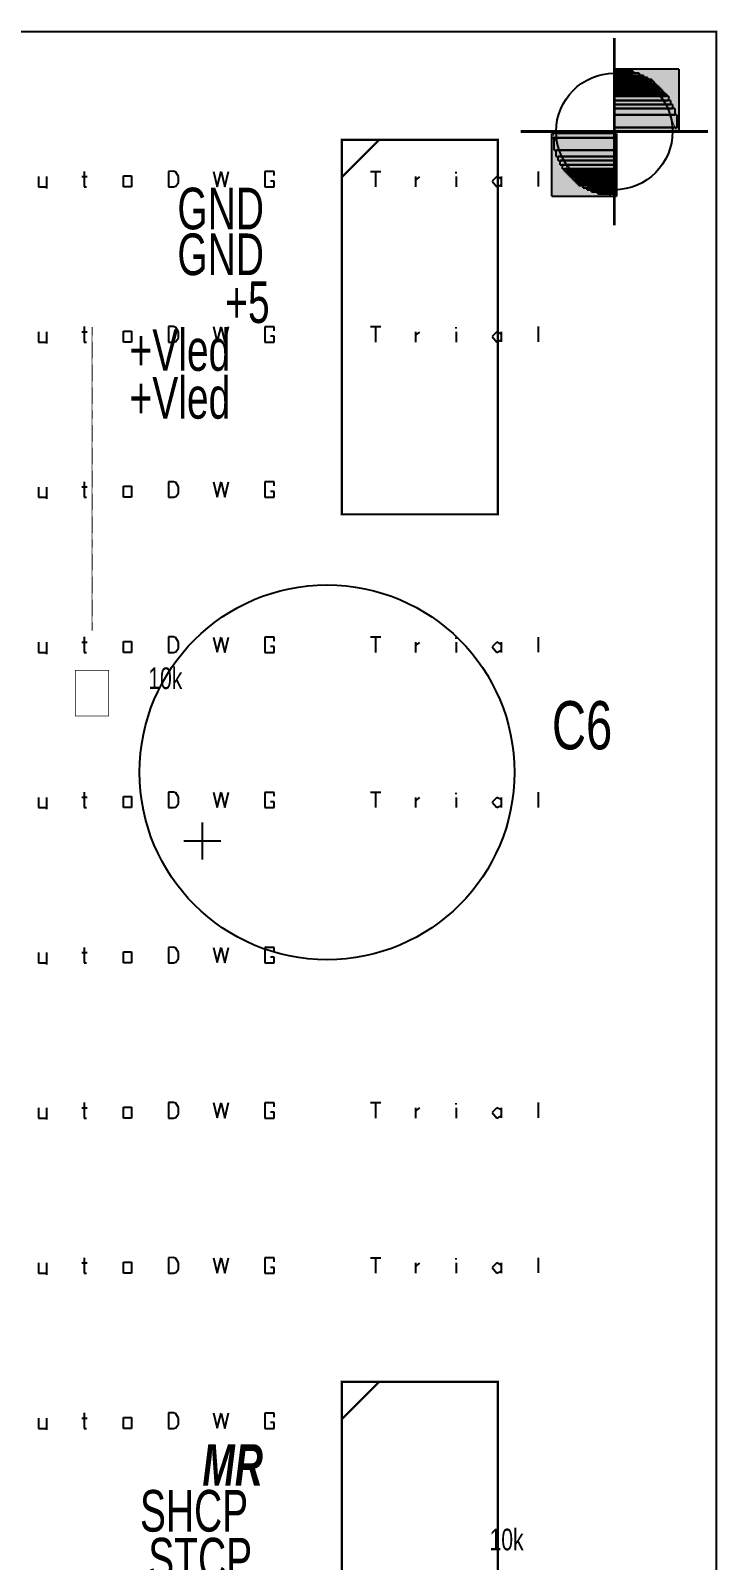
# Model space of a CAD drawing. Extents: x 108 to 262, y 58 to 185.
# Drawn here: x 232.6 to 260.6, y 122.3 to 184.6 of the extents above; entities that cross this region are included whole.
import ezdxf

# ---------------------------------------------------------------- set-up
doc = ezdxf.new("R2010")
doc.units = 0
doc.header["$MEASUREMENT"] = 0
doc.linetypes.add('atContinuous2', pattern=[0])
for name, color, linetype in [('at_Entity', 7, 'Continuous'), ('at_Rect', 7, 'Continuous'), ('at_Solid', 7, 'Continuous'), ('at_Text', 7, 'Continuous')]:
    doc.layers.add(name, color=color, linetype=linetype)
doc.styles.add('Style1', font='arial.ttf', dxfattribs={"height": 0.2})
doc.styles.add('Style2', font='', dxfattribs={"height": 0.2})
doc.styles.add('Style3', font='', dxfattribs={"height": 0.2})
doc.styles.get('Style2').set_extended_font_data('Bank Gothic  Md  B T')
doc.styles.get('Style3').set_extended_font_data('Bank Gothic  Md  B T', italic=True, bold=True)

msp = doc.modelspace()

# ---------------------------------------------------------------- hatches: boundary and pattern name
at = {"layer": 'at_Solid'}
for points in [[(256.363, 180.454), (258.989, 180.454), (258.989, 182.995), (256.363, 182.995)], [(256.363, 180.454), (258.989, 180.454), (258.989, 182.995), (256.363, 182.995)], [(253.821, 177.827), (256.447, 177.827), (256.447, 180.369), (253.821, 180.369)], [(253.821, 177.827), (256.447, 177.827), (256.447, 180.369), (253.821, 180.369)]]:
    msp.add_hatch(color=0, dxfattribs=at).paths.add_polyline_path(points)

# ---------------------------------------------------------------- linework, layer by layer
at = {"color": 28}
for p, q in [((234.776, 178.832), (234.776, 178.2)), ((238.209, 178.832), (238.207, 178.2)), ((238.416, 178.834), (238.209, 178.832)), ((238.51, 178.8), (238.416, 178.834)), ((240.047, 178.829), (240.197, 178.208)), ((240.197, 178.208), (240.347, 178.825)), ((240.347, 178.825), (240.497, 178.201)), ((240.497, 178.201), (240.646, 178.829)), ((242.515, 178.823), (242.134, 178.823)), ((242.134, 178.823), (242.134, 178.2)), ((242.511, 178.663), (242.515, 178.823)), ((232.912, 178.618), (232.912, 178.2)), ((232.912, 178.2), (233.243, 178.2)), ((233.243, 178.618), (233.243, 178.137)), ((234.684, 178.621), (234.898, 178.621)), ((234.776, 178.2), (234.875, 178.2)), ((236.37, 178.649), (236.696, 178.649)), ((236.37, 178.2), (236.37, 178.649)), ((236.696, 178.2), (236.37, 178.2)), ((236.696, 178.649), (236.696, 178.2)), ((238.207, 178.2), (238.411, 178.2)), ((238.411, 178.2), (238.508, 178.226)), ((238.508, 178.226), (238.617, 178.372)), ((238.621, 178.623), (238.51, 178.8)), ((238.617, 178.372), (238.621, 178.623)), ((242.134, 178.2), (242.511, 178.2)), ((242.515, 178.437), (242.363, 178.437)), ((242.511, 178.2), (242.515, 178.437)), ((232.912, 159.657), (232.912, 159.24)), ((233.243, 159.657), (233.243, 159.177)), ((234.684, 159.66), (234.898, 159.66)), ((234.776, 159.872), (234.776, 159.24)), ((236.37, 159.688), (236.696, 159.688)), ((236.37, 159.24), (236.37, 159.688)), ((236.696, 159.688), (236.696, 159.24)), ((238.209, 159.872), (238.207, 159.24)), ((238.416, 159.874), (238.209, 159.872)), ((238.51, 159.839), (238.416, 159.874)), ((238.621, 159.663), (238.51, 159.839)), ((238.617, 159.411), (238.621, 159.663)), ((240.047, 159.868), (240.197, 159.248)), ((240.197, 159.248), (240.347, 159.865)), ((240.347, 159.865), (240.497, 159.241)), ((240.497, 159.241), (240.646, 159.868)), ((242.515, 159.862), (242.134, 159.862)), ((242.134, 159.862), (242.134, 159.24)), ((242.511, 159.702), (242.515, 159.862)), ((232.912, 159.24), (233.243, 159.24)), ((234.776, 159.24), (234.875, 159.24)), ((236.696, 159.24), (236.37, 159.24)), ((238.207, 159.24), (238.411, 159.24)), ((238.411, 159.24), (238.508, 159.265)), ((238.508, 159.265), (238.617, 159.411)), ((242.134, 159.24), (242.511, 159.24)), ((242.515, 159.477), (242.363, 159.477)), ((242.511, 159.24), (242.515, 159.477)), ((234.776, 140.911), (234.776, 140.279)), ((238.209, 140.911), (238.207, 140.279)), ((238.416, 140.914), (238.209, 140.911)), ((238.51, 140.879), (238.416, 140.914)), ((238.621, 140.703), (238.51, 140.879)), ((240.047, 140.908), (240.197, 140.287)), ((240.197, 140.287), (240.347, 140.904)), ((240.347, 140.904), (240.497, 140.28)), ((240.497, 140.28), (240.646, 140.908)), ((242.515, 140.902), (242.134, 140.902)), ((242.134, 140.902), (242.134, 140.279)), ((242.511, 140.742), (242.515, 140.902)), ((232.912, 140.697), (232.912, 140.279)), ((232.912, 140.279), (233.243, 140.279)), ((233.243, 140.697), (233.243, 140.216)), ((234.684, 140.7), (234.898, 140.7)), ((234.776, 140.279), (234.875, 140.279)), ((236.37, 140.728), (236.696, 140.728)), ((236.37, 140.279), (236.37, 140.728)), ((236.696, 140.279), (236.37, 140.279)), ((236.696, 140.728), (236.696, 140.279)), ((238.207, 140.279), (238.411, 140.279)), ((238.411, 140.279), (238.508, 140.305)), ((238.508, 140.305), (238.617, 140.451)), ((238.617, 140.451), (238.621, 140.703)), ((242.134, 140.279), (242.511, 140.279)), ((242.515, 140.516), (242.363, 140.516)), ((242.511, 140.279), (242.515, 140.516))]:
    msp.add_line(p, q, dxfattribs=at)
at = {"layer": 'at_Entity', "color": 28}
for p, q in [((246.432, 172.512), (246.85, 172.512)), ((246.64, 172.512), (246.64, 171.88)), ((248.264, 172.297), (248.264, 171.88)), ((248.268, 172.157), (248.446, 172.29)), ((249.92, 172.299), (249.92, 171.88)), ((249.922, 172.432), (249.922, 172.488)), ((251.583, 172.297), (251.394, 172.108)), ((251.394, 172.108), (251.579, 171.88)), ((251.579, 171.88), (251.758, 171.97)), ((251.758, 172.208), (251.583, 172.297)), ((251.756, 172.299), (251.756, 171.884)), ((253.263, 172.509), (253.261, 171.893)), ((246.432, 153.551), (246.85, 153.551)), ((246.64, 153.551), (246.64, 152.92)), ((248.264, 153.337), (248.264, 152.92)), ((248.268, 153.196), (248.446, 153.33)), ((249.92, 153.339), (249.92, 152.92)), ((249.922, 153.472), (249.922, 153.528)), ((251.583, 153.337), (251.394, 153.147)), ((251.758, 153.248), (251.583, 153.337)), ((251.756, 153.339), (251.756, 152.923)), ((253.263, 153.549), (253.261, 152.932)), ((251.394, 153.147), (251.579, 152.92)), ((251.579, 152.92), (251.758, 153.01)), ((246.432, 134.591), (246.85, 134.591)), ((246.64, 134.591), (246.64, 133.959)), ((253.263, 134.589), (253.261, 133.972)), ((248.264, 134.376), (248.264, 133.959)), ((248.268, 134.236), (248.446, 134.369)), ((249.92, 134.379), (249.92, 133.959)), ((249.922, 134.512), (249.922, 134.568)), ((251.583, 134.376), (251.394, 134.187)), ((251.394, 134.187), (251.579, 133.959)), ((251.579, 133.959), (251.758, 134.049)), ((251.758, 134.288), (251.583, 134.376)), ((251.756, 134.379), (251.756, 133.963))]:
    msp.add_line(p, q, dxfattribs=at)
at = {"layer": 'at_Entity', "color": 0}
for points in [[(260.514, 184.52, 0.0897, 0.0897, 0), (107.679, 184.52, 0.0897, 0.0897, 0), (107.679, 58.118, 0.0897, 0.0897, 0), (260.514, 58.118, 0.0897, 0.0897, 0), (260.514, 184.52, 0.0897, 0.0897, 0)], [(256.363, 176.641, 0.12, 0.12, 0), (256.363, 184.266, 0.12, 0.12, 0)], [(258.904, 180.454, 0.0299, 0.0299, 0), (258.16, 182.251, 0.0299, 0.0299, 0), (256.363, 182.995, 0.0299, 0.0299, 0)], [(251.618, 180.115, 0.0897, 0.0897, 0), (245.264, 180.115, 0.0897, 0.0897, 0), (245.264, 164.865, 0.0897, 0.0897, 0), (251.618, 164.865, 0.0897, 0.0897, 0), (251.618, 180.115, 0.0897, 0.0897, 0)], [(245.264, 178.59, 0.0897, 0.0897, 0), (246.789, 180.115, 0.0897, 0.0897, 0)], [(252.55, 180.454, 0.12, 0.12, 0), (260.175, 180.454, 0.12, 0.12, 0)], [(253.821, 180.454, 0.0299, 0.0299, 0), (254.564, 178.657, 0.0299, 0.0299, 0), (256.363, 177.912, 0.0299, 0.0299, 0)], [(235.098, 172.151, 0.0339, 0.0339, 0), (235.098, 172.49, 0.0339, 0.0339, 0)], [(235.098, 171.897, 0.0254, 0.0254, 0), (235.098, 172.151, 0.0254, 0.0254, 0)], [(235.098, 171.558, 0.0339, 0.0339, 0), (235.098, 171.897, 0.0339, 0.0339, 0)], [(235.098, 171.219, 0.0339, 0.0339, 0), (235.098, 171.558, 0.0339, 0.0339, 0)], [(235.098, 170.626, 0.0339, 0.0339, 0), (235.098, 170.965, 0.0339, 0.0339, 0)], [(235.098, 170.965, 0.0254, 0.0254, 0), (235.098, 171.219, 0.0254, 0.0254, 0)], [(235.098, 170.287, 0.0339, 0.0339, 0), (235.098, 170.626, 0.0339, 0.0339, 0)], [(235.098, 170.033, 0.0254, 0.0254, 0), (235.098, 170.287, 0.0254, 0.0254, 0)], [(235.098, 169.694, 0.0339, 0.0339, 0), (235.098, 170.033, 0.0339, 0.0339, 0)], [(235.098, 169.355, 0.0339, 0.0339, 0), (235.098, 169.694, 0.0339, 0.0339, 0)], [(235.098, 168.762, 0.0339, 0.0339, 0), (235.098, 169.101, 0.0339, 0.0339, 0)], [(235.098, 169.101, 0.0254, 0.0254, 0), (235.098, 169.355, 0.0254, 0.0254, 0)], [(235.098, 168.169, 0.0339, 0.0339, 0), (235.098, 168.508, 0.0339, 0.0339, 0)], [(235.098, 168.508, 0.0254, 0.0254, 0), (235.098, 168.762, 0.0254, 0.0254, 0)], [(235.098, 167.83, 0.0339, 0.0339, 0), (235.098, 168.169, 0.0339, 0.0339, 0)], [(235.098, 167.237, 0.0339, 0.0339, 0), (235.098, 167.576, 0.0339, 0.0339, 0)], [(235.098, 167.576, 0.0254, 0.0254, 0), (235.098, 167.83, 0.0254, 0.0254, 0)], [(235.098, 166.898, 0.0339, 0.0339, 0), (235.098, 167.237, 0.0339, 0.0339, 0)], [(235.098, 166.305, 0.0339, 0.0339, 0), (235.098, 166.644, 0.0339, 0.0339, 0)], [(235.098, 166.644, 0.0254, 0.0254, 0), (235.098, 166.898, 0.0254, 0.0254, 0)], [(235.098, 165.966, 0.0339, 0.0339, 0), (235.098, 166.305, 0.0339, 0.0339, 0)], [(235.098, 165.373, 0.0339, 0.0339, 0), (235.098, 165.712, 0.0339, 0.0339, 0)], [(235.098, 165.712, 0.0254, 0.0254, 0), (235.098, 165.966, 0.0254, 0.0254, 0)], [(235.098, 165.035, 0.0339, 0.0339, 0), (235.098, 165.373, 0.0339, 0.0339, 0)], [(235.098, 164.442, 0.0339, 0.0339, 0), (235.098, 164.78, 0.0339, 0.0339, 0)], [(235.098, 164.78, 0.0254, 0.0254, 0), (235.098, 165.035, 0.0254, 0.0254, 0)], [(235.098, 164.103, 0.0339, 0.0339, 0), (235.098, 164.442, 0.0339, 0.0339, 0)], [(235.098, 163.51, 0.0339, 0.0339, 0), (235.098, 163.848, 0.0339, 0.0339, 0)], [(235.098, 163.848, 0.0254, 0.0254, 0), (235.098, 164.103, 0.0254, 0.0254, 0)], [(235.098, 162.917, 0.0339, 0.0339, 0), (235.098, 163.255, 0.0339, 0.0339, 0)], [(235.098, 163.255, 0.0254, 0.0254, 0), (235.098, 163.51, 0.0254, 0.0254, 0)], [(235.098, 162.578, 0.0339, 0.0339, 0), (235.098, 162.917, 0.0339, 0.0339, 0)], [(235.098, 161.985, 0.0339, 0.0339, 0), (235.098, 162.324, 0.0339, 0.0339, 0)], [(235.098, 161.646, 0.0339, 0.0339, 0), (235.098, 161.985, 0.0339, 0.0339, 0)], [(235.098, 162.324, 0.0254, 0.0254, 0), (235.098, 162.578, 0.0254, 0.0254, 0)], [(235.098, 161.053, 0.0339, 0.0339, 0), (235.098, 161.392, 0.0339, 0.0339, 0)], [(235.098, 161.392, 0.0254, 0.0254, 0), (235.098, 161.646, 0.0254, 0.0254, 0)], [(235.098, 160.714, 0.0339, 0.0339, 0), (235.098, 161.053, 0.0339, 0.0339, 0)], [(235.098, 160.121, 0.0339, 0.0339, 0), (235.098, 160.46, 0.0339, 0.0339, 0)], [(235.098, 160.46, 0.0254, 0.0254, 0), (235.098, 160.714, 0.0254, 0.0254, 0)], [(235.776, 158.511, 0.0299, 0.0299, 0), (234.42, 158.511, 0.0299, 0.0299, 0), (234.42, 156.647, 0.0299, 0.0299, 0), (235.776, 156.647, 0.0299, 0.0299, 0), (235.776, 158.511, 0.0299, 0.0299, 0)], [(239.588, 150.802, 0.0897, 0.0897, 0), (239.588, 152.327, 0.0897, 0.0897, 0)], [(240.351, 151.564, 0.0897, 0.0897, 0), (238.826, 151.564, 0.0897, 0.0897, 0)], [(251.618, 129.537, 0.0897, 0.0897, 0), (245.264, 129.537, 0.0897, 0.0897, 0), (245.264, 114.372, 0.0897, 0.0897, 0), (251.618, 114.372, 0.0897, 0.0897, 0), (251.618, 129.537, 0.0897, 0.0897, 0)], [(245.264, 128.012, 0.0897, 0.0897, 0), (246.789, 129.537, 0.0897, 0.0897, 0)]]:
    msp.add_lwpolyline(points, format="xyseb", dxfattribs=at)
at = {"layer": 'at_Entity', "color": 0, "linetype": 'atContinuous2'}
for centre, radius in [((256.363, 180.453), 2.372), ((244.664, 154.358), 7.632)]:
    msp.add_circle(centre, radius, dxfattribs=at)
at = {"layer": 'at_Rect', "color": 7, "linetype": 'atContinuous2'}
for p, q in [((256.617, 182.995), (256.363, 182.995)), ((256.363, 182.91), (256.363, 182.995)), ((258.989, 182.995), (256.363, 182.995)), ((256.363, 180.454), (256.363, 182.995)), ((256.363, 182.91), (256.617, 182.91)), ((257.125, 182.91), (256.363, 182.91)), ((256.363, 182.826), (256.363, 182.91)), ((256.363, 182.826), (257.125, 182.826)), ((257.379, 182.826), (256.363, 182.826)), ((256.363, 182.741), (256.363, 182.826)), ((256.363, 182.741), (257.379, 182.741)), ((257.549, 182.741), (256.363, 182.741)), ((256.363, 182.656), (256.363, 182.741)), ((256.363, 182.656), (257.549, 182.656)), ((257.718, 182.656), (256.363, 182.656)), ((256.363, 182.572), (256.363, 182.656)), ((256.363, 182.572), (257.718, 182.572)), ((257.888, 182.572), (256.363, 182.572)), ((256.363, 182.487), (256.363, 182.572)), ((256.617, 182.995), (256.617, 182.91)), ((257.125, 182.91), (257.125, 182.826)), ((257.379, 182.826), (257.379, 182.741)), ((257.549, 182.741), (257.549, 182.656)), ((257.718, 182.656), (257.718, 182.572)), ((257.888, 182.572), (257.888, 182.487)), ((258.989, 182.995), (258.989, 180.454)), ((256.363, 182.487), (257.888, 182.487)), ((257.972, 182.487), (256.363, 182.487)), ((256.363, 182.402), (256.363, 182.487)), ((256.363, 182.402), (257.972, 182.402)), ((258.057, 182.402), (256.363, 182.402)), ((256.363, 182.317), (256.363, 182.402)), ((256.363, 182.317), (258.057, 182.317)), ((258.142, 182.317), (256.363, 182.317)), ((256.363, 182.233), (256.363, 182.317)), ((256.363, 182.233), (258.142, 182.233)), ((258.227, 182.233), (256.363, 182.233)), ((256.363, 182.148), (256.363, 182.233)), ((256.363, 182.148), (258.227, 182.148)), ((258.311, 182.148), (256.363, 182.148)), ((256.363, 182.063), (256.363, 182.148)), ((256.363, 182.063), (258.311, 182.063)), ((258.396, 182.063), (256.363, 182.063)), ((256.363, 181.979), (256.363, 182.063)), ((256.363, 181.979), (258.396, 181.979)), ((258.481, 181.979), (256.363, 181.979)), ((256.363, 181.894), (256.363, 181.979)), ((257.972, 182.487), (257.972, 182.402)), ((258.057, 182.402), (258.057, 182.317)), ((258.142, 182.317), (258.142, 182.233)), ((258.227, 182.233), (258.227, 182.148)), ((258.311, 182.148), (258.311, 182.063)), ((258.396, 182.063), (258.396, 181.979)), ((258.481, 181.979), (258.481, 181.894)), ((256.363, 181.894), (258.481, 181.894)), ((258.565, 181.894), (256.363, 181.894)), ((256.363, 181.724), (256.363, 181.894)), ((256.363, 181.724), (258.565, 181.724)), ((258.65, 181.724), (256.363, 181.724)), ((256.363, 181.555), (256.363, 181.724)), ((256.363, 181.555), (258.65, 181.555)), ((258.735, 181.555), (256.363, 181.555)), ((256.363, 181.386), (256.363, 181.555)), ((256.363, 181.386), (258.735, 181.386)), ((258.82, 181.386), (256.363, 181.386)), ((256.363, 181.131), (256.363, 181.386)), ((258.565, 181.894), (258.565, 181.724)), ((258.65, 181.724), (258.65, 181.555)), ((258.735, 181.555), (258.735, 181.386)), ((258.82, 181.386), (258.82, 181.131)), ((256.363, 181.131), (258.82, 181.131)), ((258.904, 181.131), (256.363, 181.131)), ((256.363, 180.623), (256.363, 181.131)), ((258.904, 181.131), (258.904, 180.623)), ((256.447, 180.369), (253.821, 180.369)), ((253.821, 180.199), (253.821, 180.369)), ((256.447, 180.369), (253.821, 180.369)), ((253.821, 177.827), (253.821, 180.369)), ((253.821, 180.199), (256.447, 180.199)), ((256.447, 180.199), (253.906, 180.199)), ((253.906, 179.691), (253.906, 180.199)), ((256.363, 180.623), (258.904, 180.623)), ((258.989, 180.623), (256.363, 180.623)), ((256.363, 180.454), (256.363, 180.623)), ((256.363, 180.454), (258.989, 180.454)), ((256.363, 180.454), (258.989, 180.454)), ((256.447, 180.369), (256.447, 180.199)), ((256.447, 180.369), (256.447, 177.827)), ((256.447, 180.199), (256.447, 179.691)), ((258.989, 180.623), (258.989, 180.454)), ((253.906, 179.691), (256.447, 179.691)), ((256.447, 179.691), (253.991, 179.691)), ((253.991, 179.437), (253.991, 179.691)), ((253.991, 179.437), (256.447, 179.437)), ((256.447, 179.437), (254.075, 179.437)), ((254.075, 179.268), (254.075, 179.437)), ((256.447, 179.691), (256.447, 179.437)), ((256.447, 179.437), (256.447, 179.268)), ((254.075, 179.268), (256.447, 179.268)), ((256.447, 179.268), (254.16, 179.268)), ((254.16, 179.098), (254.16, 179.268)), ((254.16, 179.098), (256.447, 179.098)), ((256.447, 179.098), (254.245, 179.098)), ((254.245, 178.929), (254.245, 179.098)), ((254.245, 178.929), (256.447, 178.929)), ((256.447, 178.929), (254.329, 178.929)), ((254.329, 178.844), (254.329, 178.929)), ((254.329, 178.844), (256.447, 178.844)), ((256.447, 178.844), (254.414, 178.844)), ((254.414, 178.759), (254.414, 178.844)), ((256.447, 179.268), (256.447, 179.098)), ((256.447, 179.098), (256.447, 178.929)), ((256.447, 178.929), (256.447, 178.844)), ((256.447, 178.844), (256.447, 178.759)), ((254.414, 178.759), (256.447, 178.759)), ((256.447, 178.759), (254.499, 178.759)), ((254.499, 178.674), (254.499, 178.759)), ((254.499, 178.674), (256.447, 178.674)), ((256.447, 178.674), (254.584, 178.674)), ((254.584, 178.59), (254.584, 178.674)), ((254.584, 178.59), (256.447, 178.59)), ((256.447, 178.59), (254.668, 178.59)), ((254.668, 178.505), (254.668, 178.59)), ((254.668, 178.505), (256.447, 178.505)), ((256.447, 178.505), (254.753, 178.505)), ((254.753, 178.42), (254.753, 178.505)), ((254.753, 178.42), (256.447, 178.42)), ((256.447, 178.42), (254.838, 178.42)), ((254.838, 178.336), (254.838, 178.42)), ((254.838, 178.336), (256.447, 178.336)), ((256.447, 178.336), (254.922, 178.336)), ((254.922, 178.251), (254.922, 178.336)), ((254.922, 178.251), (256.447, 178.251)), ((256.447, 178.251), (255.092, 178.251)), ((255.092, 178.166), (255.092, 178.251)), ((256.447, 178.759), (256.447, 178.674)), ((256.447, 178.674), (256.447, 178.59)), ((256.447, 178.59), (256.447, 178.505)), ((256.447, 178.505), (256.447, 178.42)), ((256.447, 178.42), (256.447, 178.336)), ((256.447, 178.336), (256.447, 178.251)), ((256.447, 178.251), (256.447, 178.166)), ((253.821, 177.827), (256.447, 177.827)), ((255.092, 178.166), (256.447, 178.166)), ((256.447, 178.166), (255.261, 178.166)), ((255.261, 178.081), (255.261, 178.166)), ((255.261, 178.081), (256.447, 178.081)), ((256.447, 178.081), (255.431, 178.081)), ((255.431, 177.997), (255.431, 178.081)), ((255.431, 177.997), (256.447, 177.997)), ((256.447, 177.997), (255.685, 177.997)), ((255.685, 177.912), (255.685, 177.997)), ((255.685, 177.912), (256.447, 177.912)), ((256.447, 177.912), (256.193, 177.912)), ((256.193, 177.827), (256.193, 177.912)), ((256.193, 177.827), (256.447, 177.827)), ((256.447, 178.166), (256.447, 178.081)), ((256.447, 178.081), (256.447, 177.997)), ((256.447, 177.997), (256.447, 177.912)), ((256.447, 177.912), (256.447, 177.827))]:
    msp.add_line(p, q, dxfattribs=at)
at = {"layer": 'at_Rect', "color": 28}
for p, q in [((246.432, 178.832), (246.85, 178.832)), ((246.64, 178.832), (246.64, 178.2)), ((249.922, 178.752), (249.922, 178.809)), ((253.263, 178.83), (253.261, 178.213)), ((248.264, 178.617), (248.264, 178.2)), ((248.268, 178.477), (248.446, 178.61)), ((249.92, 178.619), (249.92, 178.2)), ((251.583, 178.617), (251.394, 178.428)), ((251.394, 178.428), (251.579, 178.2)), ((251.579, 178.2), (251.758, 178.29)), ((251.758, 178.528), (251.583, 178.617)), ((251.756, 178.619), (251.756, 178.204)), ((246.432, 159.872), (246.85, 159.872)), ((246.64, 159.872), (246.64, 159.24)), ((248.264, 159.657), (248.264, 159.24)), ((248.268, 159.517), (248.446, 159.65)), ((249.92, 159.659), (249.92, 159.24)), ((249.922, 159.792), (249.922, 159.848)), ((251.583, 159.657), (251.394, 159.468)), ((251.758, 159.568), (251.583, 159.657)), ((251.756, 159.659), (251.756, 159.243)), ((253.263, 159.869), (253.261, 159.252)), ((251.394, 159.468), (251.579, 159.24)), ((251.579, 159.24), (251.758, 159.33)), ((246.432, 140.911), (246.85, 140.911)), ((246.64, 140.911), (246.64, 140.279)), ((249.922, 140.832), (249.922, 140.888)), ((253.263, 140.909), (253.261, 140.292)), ((248.264, 140.696), (248.264, 140.279)), ((248.268, 140.556), (248.446, 140.689)), ((249.92, 140.699), (249.92, 140.279)), ((251.583, 140.696), (251.394, 140.507)), ((251.394, 140.507), (251.579, 140.279)), ((251.579, 140.279), (251.758, 140.369)), ((251.758, 140.608), (251.583, 140.696)), ((251.756, 140.699), (251.756, 140.283))]:
    msp.add_line(p, q, dxfattribs=at)
at = {"layer": 'at_Solid', "color": 28}
for p, q in [((232.912, 165.978), (232.912, 165.56)), ((233.243, 165.978), (233.243, 165.497)), ((234.684, 165.98), (234.898, 165.98)), ((234.776, 166.192), (234.776, 165.56)), ((236.37, 166.008), (236.696, 166.008)), ((236.37, 165.56), (236.37, 166.008)), ((236.696, 166.008), (236.696, 165.56)), ((238.209, 166.192), (238.207, 165.56)), ((238.416, 166.194), (238.209, 166.192)), ((238.51, 166.16), (238.416, 166.194)), ((238.508, 165.585), (238.617, 165.732)), ((238.621, 165.983), (238.51, 166.16)), ((238.617, 165.732), (238.621, 165.983)), ((240.047, 166.188), (240.197, 165.568)), ((240.197, 165.568), (240.347, 166.185)), ((240.347, 166.185), (240.497, 165.561)), ((240.497, 165.561), (240.646, 166.188)), ((242.515, 166.182), (242.134, 166.182)), ((242.134, 166.182), (242.134, 165.56)), ((242.515, 165.797), (242.363, 165.797)), ((242.511, 166.022), (242.515, 166.182)), ((242.511, 165.56), (242.515, 165.797)), ((232.912, 165.56), (233.243, 165.56)), ((234.776, 165.56), (234.875, 165.56)), ((236.696, 165.56), (236.37, 165.56)), ((238.207, 165.56), (238.411, 165.56)), ((238.411, 165.56), (238.508, 165.585)), ((242.134, 165.56), (242.511, 165.56)), ((234.776, 147.231), (234.776, 146.599)), ((236.37, 147.048), (236.696, 147.048)), ((236.37, 146.599), (236.37, 147.048)), ((236.696, 147.048), (236.696, 146.599)), ((238.209, 147.231), (238.207, 146.599)), ((238.416, 147.234), (238.209, 147.231)), ((238.51, 147.199), (238.416, 147.234)), ((238.621, 147.023), (238.51, 147.199)), ((240.047, 147.228), (240.197, 146.608)), ((240.197, 146.608), (240.347, 147.225)), ((240.347, 147.225), (240.497, 146.6)), ((240.497, 146.6), (240.646, 147.228)), ((242.515, 147.222), (242.134, 147.222)), ((242.134, 147.222), (242.134, 146.599)), ((242.511, 147.062), (242.515, 147.222)), ((232.912, 147.017), (232.912, 146.599)), ((232.912, 146.599), (233.243, 146.599)), ((233.243, 147.017), (233.243, 146.536)), ((234.684, 147.02), (234.898, 147.02)), ((234.776, 146.599), (234.875, 146.599)), ((236.696, 146.599), (236.37, 146.599)), ((238.207, 146.599), (238.411, 146.599)), ((238.411, 146.599), (238.508, 146.625)), ((238.508, 146.625), (238.617, 146.771)), ((238.617, 146.771), (238.621, 147.023)), ((242.134, 146.599), (242.511, 146.599)), ((242.515, 146.836), (242.363, 146.836)), ((242.511, 146.599), (242.515, 146.836)), ((232.912, 128.057), (232.912, 127.639)), ((233.243, 128.057), (233.243, 127.576)), ((234.684, 128.06), (234.898, 128.06)), ((234.776, 128.271), (234.776, 127.639)), ((236.37, 128.088), (236.696, 128.088)), ((236.37, 127.639), (236.37, 128.088)), ((236.696, 128.088), (236.696, 127.639)), ((238.209, 128.271), (238.207, 127.639)), ((238.416, 128.273), (238.209, 128.271)), ((238.51, 128.239), (238.416, 128.273)), ((238.508, 127.665), (238.617, 127.811)), ((238.621, 128.063), (238.51, 128.239)), ((238.617, 127.811), (238.621, 128.063)), ((240.047, 128.268), (240.197, 127.647)), ((240.197, 127.647), (240.347, 128.264)), ((240.347, 128.264), (240.497, 127.64)), ((240.497, 127.64), (240.646, 128.268)), ((242.515, 128.262), (242.134, 128.262)), ((242.134, 128.262), (242.134, 127.639)), ((242.515, 127.876), (242.363, 127.876)), ((242.511, 128.102), (242.515, 128.262)), ((242.511, 127.639), (242.515, 127.876)), ((232.912, 127.639), (233.243, 127.639)), ((234.776, 127.639), (234.875, 127.639)), ((236.696, 127.639), (236.37, 127.639)), ((238.207, 127.639), (238.411, 127.639)), ((238.411, 127.639), (238.508, 127.665)), ((242.134, 127.639), (242.511, 127.639))]:
    msp.add_line(p, q, dxfattribs=at)
at = {"layer": 'at_Text', "color": 28}
for p, q in [((232.912, 172.298), (232.912, 171.88)), ((233.243, 172.298), (233.243, 171.817)), ((234.684, 172.3), (234.898, 172.3)), ((234.776, 172.512), (234.776, 171.88)), ((236.37, 172.328), (236.696, 172.328)), ((236.37, 171.88), (236.37, 172.328)), ((236.696, 172.328), (236.696, 171.88)), ((238.209, 172.512), (238.207, 171.88)), ((238.416, 172.514), (238.209, 172.512)), ((238.51, 172.48), (238.416, 172.514)), ((238.508, 171.905), (238.617, 172.052)), ((238.621, 172.303), (238.51, 172.48)), ((238.617, 172.052), (238.621, 172.303)), ((240.047, 172.509), (240.197, 171.888)), ((240.197, 171.888), (240.347, 172.505)), ((240.347, 172.505), (240.497, 171.881)), ((240.497, 171.881), (240.646, 172.509)), ((242.515, 172.502), (242.134, 172.502)), ((242.134, 172.502), (242.134, 171.88)), ((242.515, 172.117), (242.363, 172.117)), ((242.511, 172.343), (242.515, 172.502)), ((242.511, 171.88), (242.515, 172.117)), ((232.912, 171.88), (233.243, 171.88)), ((234.776, 171.88), (234.875, 171.88)), ((236.696, 171.88), (236.37, 171.88)), ((238.207, 171.88), (238.411, 171.88)), ((238.411, 171.88), (238.508, 171.905)), ((242.134, 171.88), (242.511, 171.88)), ((232.912, 153.337), (232.912, 152.92)), ((233.243, 153.337), (233.243, 152.856)), ((234.684, 153.34), (234.898, 153.34)), ((234.776, 153.551), (234.776, 152.92)), ((236.37, 153.368), (236.696, 153.368)), ((236.37, 152.92), (236.37, 153.368)), ((236.696, 153.368), (236.696, 152.92)), ((238.209, 153.551), (238.207, 152.92)), ((238.416, 153.554), (238.209, 153.551)), ((238.51, 153.519), (238.416, 153.554)), ((238.621, 153.343), (238.51, 153.519)), ((238.617, 153.091), (238.621, 153.343)), ((240.047, 153.548), (240.197, 152.928)), ((240.197, 152.928), (240.347, 153.545)), ((240.347, 153.545), (240.497, 152.92)), ((240.497, 152.92), (240.646, 153.548)), ((242.515, 153.542), (242.134, 153.542)), ((242.134, 153.542), (242.134, 152.92)), ((242.511, 153.382), (242.515, 153.542)), ((232.912, 152.92), (233.243, 152.92)), ((234.776, 152.92), (234.875, 152.92)), ((236.696, 152.92), (236.37, 152.92)), ((238.207, 152.92), (238.411, 152.92)), ((238.411, 152.92), (238.508, 152.945)), ((238.508, 152.945), (238.617, 153.091)), ((242.134, 152.92), (242.511, 152.92)), ((242.515, 153.157), (242.363, 153.157)), ((242.511, 152.92), (242.515, 153.157)), ((234.776, 134.591), (234.776, 133.959)), ((238.209, 134.591), (238.207, 133.959)), ((238.416, 134.593), (238.209, 134.591)), ((238.51, 134.559), (238.416, 134.593)), ((240.047, 134.588), (240.197, 133.967)), ((240.197, 133.967), (240.347, 134.584)), ((240.347, 134.584), (240.497, 133.96)), ((240.497, 133.96), (240.646, 134.588)), ((242.515, 134.582), (242.134, 134.582)), ((242.134, 134.582), (242.134, 133.959)), ((242.511, 134.422), (242.515, 134.582)), ((232.912, 134.377), (232.912, 133.959)), ((232.912, 133.959), (233.243, 133.959)), ((233.243, 134.377), (233.243, 133.896)), ((234.684, 134.38), (234.898, 134.38)), ((234.776, 133.959), (234.875, 133.959)), ((236.37, 134.408), (236.696, 134.408)), ((236.37, 133.959), (236.37, 134.408)), ((236.696, 133.959), (236.37, 133.959)), ((236.696, 134.408), (236.696, 133.959)), ((238.207, 133.959), (238.411, 133.959)), ((238.411, 133.959), (238.508, 133.985)), ((238.508, 133.985), (238.617, 134.131)), ((238.621, 134.383), (238.51, 134.559)), ((238.617, 134.131), (238.621, 134.383)), ((242.134, 133.959), (242.511, 133.959)), ((242.515, 134.196), (242.363, 134.196)), ((242.511, 133.959), (242.515, 134.196))]:
    msp.add_line(p, q, dxfattribs=at)

# ---------------------------------------------------------------- texts
at = {"layer": 'at_Text', "color": 0, "width": 0.7}
for s, height, style, p in [('GND', 1.6942, 'Style2', (238.572, 176.472)), ('GND', 1.6942, 'Style2', (238.572, 174.608)), ('+5', 1.6942, 'Style2', (240.52, 172.659)), ('+Vled', 1.6942, 'Style2', (236.623, 170.711)), ('+Vled', 1.6942, 'Style2', (236.623, 168.762)), ('10k', 0.881, 'Style1', (237.385, 157.749)), ('C6', 1.9653, 'Style1', (253.821, 155.292)), ('MR', 1.6942, 'Style3', (239.588, 125.301)), ('SHCP', 1.6942, 'Style2', (237.047, 123.437)), ('10k', 0.881, 'Style1', (251.28, 122.675)), ('STCP', 1.6942, 'Style2', (237.385, 121.488))]:
    msp.add_text(s, height=height, rotation=0.00055, dxfattribs=dict(at, style=style)).set_placement(p)

doc.saveas('drawing.dxf')
